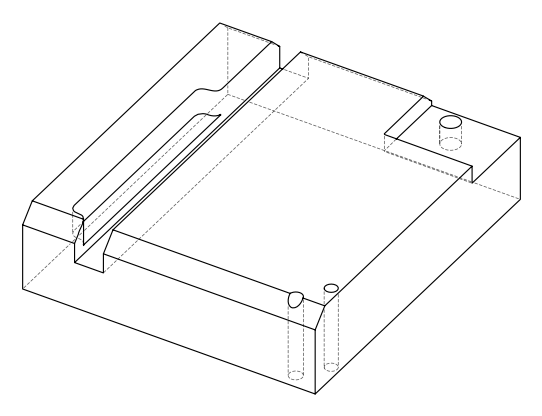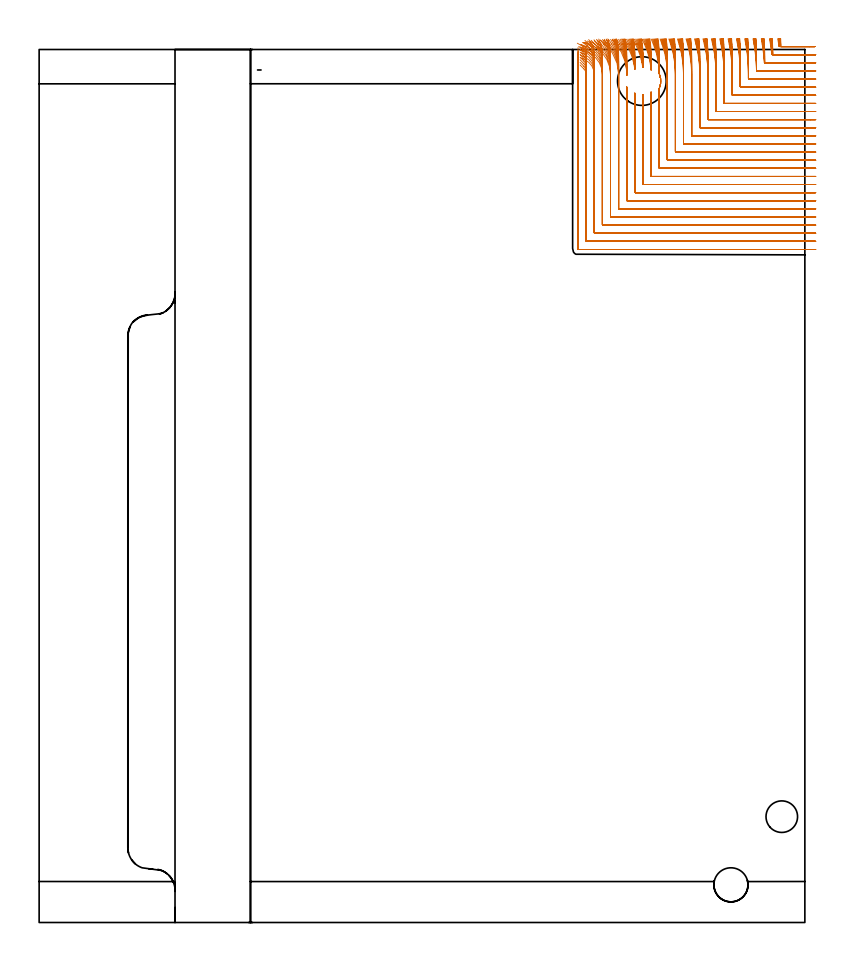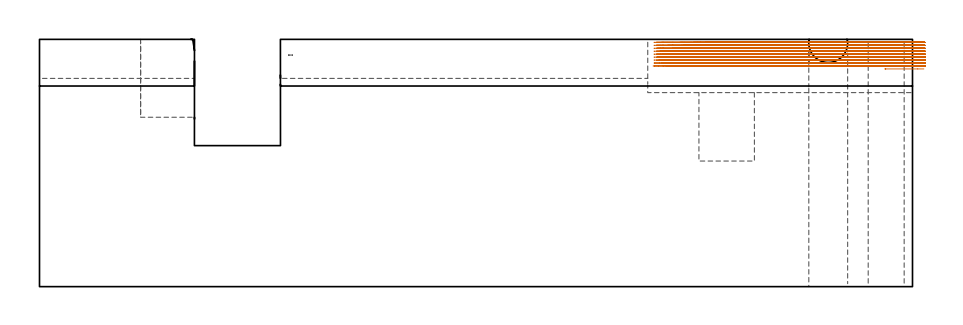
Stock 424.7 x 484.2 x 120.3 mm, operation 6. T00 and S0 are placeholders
(PLAN: 16 operations, 11 tool changes, 223.6 min)
(1 INDEXABLE_INSERT_DRILL_BLIND_HOLE_FROM_SOLID | STEP1POCKET | UGT0302_006 | 0.15 min | 33855 mm3)
(2 AREA_MILL | FG_CHAMFER_SURFACE | UGT0205_001 | 4.56 min | 15010 mm3)
(3 AREA_MILL_1 | FG_CHAMFER_SURFACE_1 | UGT0205_001 | 5.62 min | 21520 mm3)
(4 AREA_MILL_2 | FG_CHAMFER_SURFACE_2 | UGT0205_001 | 10.34 min | 35064 mm3)
(5 AREA_MILL_3 | FG_CHAMFER_SURFACE_3 | UGT0205_001 | 21.93 min | 81311 mm3)
(6 MILL_CORNER_NOTCH_RECTANGULAR | CORNER_NOTCH_RECTANGULAR | NXT0201_008 | Follow Part, ap 1.5, ae 75% | 139.09 min | 363666 mm3)
(7 MILL_OPEN_POCKET | POCKET_OPEN | UGT0201_094 | Follow Part, ap 5, ae 75% | 34.91 min | 1065367 mm3)
(8 MILL_RECTANGULAR_SLOT | SLOT_RECTANGULAR | UGT0201_019 | Follow Part, ap 10, ae 75% | 4.59 min | 279343 mm3)
(9 SPOT_DRILL | STEP1HOLE | NXT0321_9005460120000 | 0.05 min | 88 mm3)
(10 SPOT_DRILL_1 | STEP1HOLE_1 | NXT0321_9005460120000 | 0.05 min | 185 mm3)
(11 DRILL_BLIND_HOLE_INTO_CENTER | STEP1HOLE | NXT0301_092 | 0.08 min | 1567 mm3)
(12 GUN_DRILL_THROUGH_HOLE | STEP1HOLE | UGT0307_009 | 0.61 min | 11675 mm3)
(13 DRILL_TO_ENLARGE_THROUGH_HOLE | STEP1HOLE | UGT0301_257 | 0.52 min | 19521 mm3)
(14 DRILL_BLIND_HOLE_INTO_CENTER_1 | STEP1HOLE_1 | UGT0301_191 | 0.05 min | 301 mm3)
(15 GUN_DRILL_THROUGH_HOLE_1 | STEP1HOLE_1 | UGT0307_003 | 0.58 min | 4196 mm3)
(16 SPADE_DRILL_TO_ENLARGE_THROUGH_HOLE | STEP1HOLE_1 | UGT0306_008 | 0.51 min | 24192 mm3)
(TOOL UGT0302_006 | Indexable Insert Drill 27mm | D27 PA180 FL50 Z2)
(TOOL UGT0205_001 | Chamfer Mill 20 x 3 x 45 deg. | D20 FL50 Z2)
(TOOL NXT0201_008 | ENDMILL 6mm [2P460-0600-NA 1630] | D6 FL26 Z6)
(TOOL UGT0201_094 | End mill 20 mm | D20 FL38 Z4)
(TOOL UGT0201_019 | End mill 40 mm | D40 FL63 Z6)
(TOOL NXT0321_9005460120000 | NC Spot Drill, 142deg, 12mm, Carbide, Uncoated | D12 PA142 FL30 Z2)
(TOOL NXT0301_092 | Carbide Drill 12.1mm [860.1-1210-061A1-MM 2214] | D12.1 PA140 FL77 Z2)
(TOOL UGT0307_009 | Gun Drill 12 mm | D12 PA130 FL24 Z1)
(TOOL UGT0301_257 | Twist Drill 18.9 mm | D18.9 PA118 FL135 Z2)
(TOOL UGT0301_191 | Twist Drill 7.1 mm | D7.1 PA118 FL66 Z2)
(TOOL UGT0307_003 | Gun Drill 7 mm | D7 PA130 FL24 Z1)
(TOOL UGT0306_008 | Spade Drill 17.5mm | D17.5 PA132 FL10 Z2)
(OP 6 MILL_CORNER_NOTCH_RECTANGULAR, part 1 of 2)
G17 G21 G94 G90
T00 M6
G54
G17 G0 G90 X409.676 Y490.166 S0 M3
G43 Z130.3 H1
Z118.861
G94 G1 X410.126 Y487.2 F250.
G2 X410.294 Y486.051 R112.5 F500.
G3 X410.583 Y485.8 R0.3
G1 X427.238
X430.238 F250.
G0 Z130.3
X405.103 Y490.163
Z118.861
G1 X405.572 Y487.2
G2 X406.313 Y481.562 R108. F500.
G3 X406.604 Y481.3 R0.3
G1 X427.7
X430.7 F250.
G0 Z130.3
X400.524 Y490.16
Z118.861
G1 X401.014 Y487.2
G2 X402.179 Y477.074 R103.5 F500.
G3 X402.472 Y476.8 R0.3
G1 X427.7
X430.7 F250.
G0 Z130.3
X395.938 Y490.156
Z118.861
G1 X396.45 Y487.2
G2 X397.874 Y472.587 R99. F500.
G3 X398.167 Y472.3 R0.3
G1 X427.7
X430.7 F250.
G0 Z130.3
X391.344 Y490.152
Z118.861
G1 X391.88 Y487.2
G2 X393.4 Y470.317 R94.5 F500.
G1 Y468.094
G3 X393.694 Y467.8 R0.3
G1 X427.7
X430.7 F250.
G0 Z130.3
X386.74 Y490.147
Z118.861
G1 X387.302 Y487.2
G2 X388.9 Y470.317 R90. F500.
G1 Y463.594
G3 X389.194 Y463.3 R0.3
G1 X427.7
X430.7 F250.
G0 Z130.3
X382.124 Y490.141
Z118.861
G1 X382.717 Y487.2
G2 X384.4 Y470.317 R85.5 F500.
G1 Y459.094
G3 X384.694 Y458.8 R0.3
G1 X427.7
X430.7 F250.
G0 Z130.3
X377.496 Y490.134
Z118.861
G1 X378.121 Y487.2
G2 X379.9 Y470.317 R81. F500.
G1 Y454.594
G3 X380.194 Y454.3 R0.3
G1 X427.7
X430.7 F250.
G0 Z130.3
X372.852 Y490.126
Z118.861
G1 X373.514 Y487.2
G2 X375.4 Y470.317 R76.5 F500.
G1 Y450.094
G3 X375.694 Y449.8 R0.3
G1 X427.7
X430.7 F250.
G0 Z130.3
X368.189 Y490.116
Z118.861
G1 X368.893 Y487.2
G2 X370.9 Y470.317 R72. F500.
G1 Y445.595
G3 X371.195 Y445.3 R0.3
G1 X427.7
X430.7 F250.
G0 Z130.3
X363.504 Y490.105
Z118.861
G1 X364.255 Y487.2
G2 X366.4 Y470.317 R67.5 F500.
G1 Y441.095
G3 X366.695 Y440.8 R0.3
G1 X427.7
X430.7 F250.
G0 Z130.3
X358.792 Y490.09
Z118.861
G1 X359.596 Y487.2
G2 X361.9 Y470.317 R63. F500.
G1 Y436.595
G3 X362.195 Y436.3 R0.3
G1 X427.7
X430.7 F250.
G0 Z130.3
X354.045 Y490.072
Z118.861
G1 X354.911 Y487.2
G2 X357.4 Y470.317 R58.5 F500.
G1 Y432.095
G3 X357.695 Y431.8 R0.3
G1 X427.7
X430.7 F250.
G0 Z130.3
X349.255 Y490.05
Z118.861
G1 X350.193 Y487.2
G2 X352.9 Y470.317 R54. F500.
G1 Y427.595
G3 X353.195 Y427.3 R0.3
G1 X427.7
X430.7 F250.
G0 Z130.3
X344.409 Y490.02
Z118.861
G1 X345.432 Y487.2
G2 X348.4 Y470.317 R49.5 F500.
G1 Y423.096
G3 X348.696 Y422.8 R0.3
G1 X427.7
X430.7 F250.
G0 Z130.3
X339.488 Y489.981
Z118.861
G1 X340.613 Y487.2
G2 X343.895 Y470.956 R45. F500.
X343.9 Y462.451 R10.519
G1 Y423.096
Y418.596
G3 X344.196 Y418.3 R0.3
G1 X427.7
X430.7 F250.
G0 Z130.3
X334.463 Y489.927
Z118.861
G1 X335.713 Y487.2
G2 X338.986 Y476.094 R40.5 F500.
G1 X339.414 Y473.125 F250.
G0 Z130.3
X329.289 Y489.85
Z118.861
G1 X330.696 Y487.2
G2 X334.236 Y477.198 R36. F500.
G1 X334.81 Y474.253 F250.
G0 Z130.3
X323.886 Y489.733
Z118.861
G1 X325.494 Y487.2
G2 X329.845 Y476.205 R31.5 F500.
G1 X330.406 Y473.258 F250.
G0 Z130.3
X318.095 Y489.541
Z118.861
G1 X319.971 Y487.2
G2 X325.783 Y472.826 R27. F500.
G1 X326.062 Y469.839 F250.
G0 Z130.3
X339.4 Y460.528
Z118.861
G1 Y457.528
Y414.096 F500.
G3 X339.696 Y413.8 R0.3
G1 X427.7
X430.7 F250.
G0 Z130.3
X334.9 Y459.224
Z118.861
G1 Y456.224
Y409.596 F500.
G3 X335.196 Y409.3 R0.3
G1 X427.7
X430.7 F250.
G0 Z130.3
X330.4 Y459.955
Z118.861
G1 Y456.955
Y405.096 F500.
G3 X330.696 Y404.8 R0.3
G1 X427.7
X430.7 F250.
G0 Z130.3
X325.9 Y463.422
Z118.861
G1 Y460.422
Y400.596 F500.
G3 X326.196 Y400.3 R0.3
G1 X427.7
X430.7 F250.
G0 Z130.3
X311.523 Y489.183
Z118.861
G1 X313.774 Y487.2
G2 X321.4 Y470.317 R22.5 F500.
G1 Y396.097
G3 X321.697 Y395.8 R0.3
G1 X427.7
X430.7 F250.
G0 Z130.3
X302.499 Y488.207
Z118.861
G1 X305.303 Y487.14
G2 X316.9 Y470.317 R18. F500.
G1 Y391.597
G3 X317.197 Y391.3 R0.3
G1 X427.7
X430.7 F250.
G0 Z130.3
X300.035 Y484.1
Z118.861
G1 X302.9 Y483.211
G2 X312.4 Y470.317 R13.5 F500.
G1 Y387.097
G3 X312.697 Y386.8 R0.3
G1 X427.7
X430.7 F250.
G0 Z130.3
X300.213 Y479.713
Z118.861
G1 X302.9 Y478.38
G2 X307.9 Y470.317 R9. F500.
G1 Y382.597
G3 X308.197 Y382.3 R0.3
G1 X427.7
X430.7 F250.
G0 Z130.3
X300.035 Y475.605
Z118.861
G1 X302.126 Y473.455
G2 X303.4 Y470.317 R4.5 F500.
G1 Y378.097
G3 X303.697 Y377.8 R0.3
G1 X427.7
X430.7 F250.
G0 Z130.3
X298.9 Y473.317
Z118.861
G1 Y470.317
Y373.597 F500.
G3 X299.197 Y373.3 R0.3
G1 X427.7
X430.7 F250.
G0 Z130.3
X409.923 Y490.172
Z117.422
G1 X410.335 Y487.2
G2 X410.488 Y486.055 R112.5 F500.
G3 X410.777 Y485.8 R0.3
G1 X427.238
X430.238 F250.
G0 Z130.3
X405.361 Y490.169
Z117.422
G1 X405.79 Y487.2
G2 X406.454 Y481.566 R108. F500.
G3 X406.745 Y481.3 R0.3
G1 X427.7
X430.7 F250.
G0 Z130.3
X400.794 Y490.166
Z117.422
G1 X401.241 Y487.2
G2 X402.263 Y477.078 R103.5 F500.
G3 X402.556 Y476.8 R0.3
G1 X427.7
X430.7 F250.
G0 Z130.3
X396.22 Y490.163
Z117.422
G1 X396.688 Y487.2
G2 X397.896 Y472.591 R99. F500.
G3 X398.19 Y472.3 R0.3
G1 X427.7
X430.7 F250.
G0 Z130.3
X391.639 Y490.16
Z117.422
G1 X392.13 Y487.2
G2 X393.4 Y471.757 R94.5 F500.
G1 Y468.094
G3 X393.694 Y467.8 R0.3
G1 X427.7
X430.7 F250.
G0 Z130.3
X387.05 Y490.156
Z117.422
G1 X387.565 Y487.2
G2 X388.9 Y471.757 R90. F500.
G1 Y463.594
G3 X389.194 Y463.3 R0.3
G1 X427.7
X430.7 F250.
G0 Z130.3
X382.452 Y490.151
Z117.422
G1 X382.994 Y487.2
G2 X384.4 Y471.757 R85.5 F500.
G1 Y459.094
G3 X384.694 Y458.8 R0.3
G1 X427.7
X430.7 F250.
G0 Z130.3
X377.842 Y490.145
Z117.422
G1 X378.414 Y487.2
G2 X379.9 Y471.757 R81. F500.
G1 Y454.594
G3 X380.194 Y454.3 R0.3
G1 X427.7
X430.7 F250.
G0 Z130.3
X373.219 Y490.138
Z117.422
G1 X373.825 Y487.2
G2 X375.4 Y471.757 R76.5 F500.
G1 Y450.094
G3 X375.694 Y449.8 R0.3
G1 X427.7
X430.7 F250.
G0 Z130.3
X368.581 Y490.13
Z117.422
G1 X369.224 Y487.2
G2 X370.9 Y471.757 R72. F500.
G1 Y445.595
G3 X371.195 Y445.3 R0.3
G1 X427.7
X430.7 F250.
G0 Z130.3
X363.923 Y490.12
Z117.422
G1 X364.61 Y487.2
G2 X366.4 Y471.757 R67.5 F500.
G1 Y441.095
G3 X366.695 Y440.8 R0.3
G1 X427.7
X430.7 F250.
G0 Z130.3
X359.242 Y490.108
Z117.422
G1 X359.978 Y487.2
G2 X361.9 Y471.757 R63. F500.
G1 Y436.595
G3 X362.195 Y436.3 R0.3
G1 X427.7
X430.7 F250.
G0 Z130.3
X354.533 Y490.094
Z117.422
G1 X355.325 Y487.2
G2 X357.4 Y471.757 R58.5 F500.
G1 Y432.095
G3 X357.695 Y431.8 R0.3
G1 X427.7
X430.7 F250.
G0 Z130.3
X349.787 Y490.075
Z117.422
G1 X350.645 Y487.2
G2 X352.9 Y471.757 R54. F500.
G1 Y427.595
G3 X353.195 Y427.3 R0.3
G1 X427.7
X430.7 F250.
G0 Z130.3
X344.993 Y490.05
Z117.422
G1 X345.929 Y487.2
G2 X348.4 Y471.757 R49.5 F500.
G1 Y423.096
G3 X348.696 Y422.8 R0.3
G1 X427.7
X430.7 F250.
G0 Z130.3
X340.138 Y490.018
Z117.422
G1 X341.167 Y487.2
G2 X343.9 Y471.757 R45. F500.
G1 Y470.946
G2 X343.9 Y462.451 R10.519
G1 Y418.596
G3 X344.196 Y418.3 R0.3
G1 X427.7
X430.7 F250.
G0 Z130.3
X335.196 Y489.973
Z117.422
G1 X336.34 Y487.2
G2 X339.178 Y475.996 R40.5 F500.
G1 X339.492 Y473.013 F250.
G0 Z130.3
X330.132 Y489.91
Z117.422
G1 X331.419 Y487.2
G2 X334.487 Y477.196 R36. F500.
G1 X334.94 Y474.231 F250.
G0 Z130.3
X324.884 Y489.815
Z117.422
G1 X326.355 Y487.2
G2 X330.07 Y476.308 R31.5 F500.
G1 X330.503 Y473.339 F250.
G0 Z130.3
X319.331 Y489.661
Z117.422
G1 X321.047 Y487.2
G2 X325.874 Y472.95 R27. F500.
G1 X326.006 Y469.953 F250.
G0 Z130.3
X339.4 Y460.528
Z117.422
G1 Y457.528
Y414.096 F500.
G3 X339.696 Y413.8 R0.3
G1 X427.7
X430.7 F250.
G0 Z130.3
X334.9 Y459.224
Z117.422
G1 Y456.224
Y409.596 F500.
G3 X335.196 Y409.3 R0.3
G1 X427.7
X430.7 F250.
G0 Z130.3
X330.4 Y459.955
Z117.422
G1 Y456.955
Y405.096 F500.
G3 X330.696 Y404.8 R0.3
G1 X427.7
X430.7 F250.
G0 Z130.3
X325.9 Y463.422
Z117.422
G1 Y460.422
Y400.596 F500.
G3 X326.196 Y400.3 R0.3
G1 X427.7
X430.7 F250.
G0 Z130.3
X313.204 Y489.382
Z117.422
G1 X315.263 Y487.2
G2 X321.4 Y471.757 R22.5 F500.
G1 Y396.097
G3 X321.697 Y395.8 R0.3
G1 X427.7
X430.7 F250.
G0 Z130.3
X305.573 Y488.741
Z117.422
G1 X308.147 Y487.2
G2 X316.9 Y471.757 R18. F500.
G1 Y391.597
G3 X317.197 Y391.3 R0.3
G1 X427.7
X430.7 F250.
G0 Z130.3
X300.069 Y485.537
Z117.422
G1 X302.932 Y484.64
G2 X312.4 Y471.757 R13.5 F500.
G1 Y387.097
G3 X312.697 Y386.8 R0.3
G1 X427.7
X430.7 F250.
G0 Z130.3
X300.212 Y481.152
Z117.422
G1 X302.899 Y479.819
G2 X307.9 Y471.757 R9. F500.
G1 Y382.597
G3 X308.197 Y382.3 R0.3
G1 X427.7
X430.7 F250.
G0 Z130.3
X300.035 Y477.045
Z117.422
G1 X302.126 Y474.894
G2 X303.4 Y471.757 R4.5 F500.
G1 Y378.097
G3 X303.697 Y377.8 R0.3
G1 X427.7
X430.7 F250.
G0 Z130.3
X298.9 Y474.757
Z117.422
G1 Y471.757
Y373.597 F500.
G3 X299.197 Y373.3 R0.3
G1 X427.7
X430.7 F250.
G0 Z130.3
X410.152 Y490.177
Z115.983
G1 X410.525 Y487.2
G2 X410.662 Y486.059 R112.5 F500.
G3 X410.952 Y485.8 R0.3
G1 X427.238
X430.238 F250.
G0 Z130.3
X405.599 Y490.175
Z115.983
G1 X405.988 Y487.2
G2 X406.575 Y481.57 R108. F500.
G3 X406.867 Y481.3 R0.3
G1 X427.7
X430.7 F250.
G0 Z130.3
X401.042 Y490.172
Z115.983
G1 X401.448 Y487.2
G2 X402.327 Y477.082 R103.5 F500.
G3 X402.62 Y476.8 R0.3
G1 X427.7
X430.7 F250.
G0 Z130.3
X396.48 Y490.17
Z115.983
G1 X396.905 Y487.2
G2 X397.9 Y473.196 R99. F500.
G1 Y472.594
G3 X398.194 Y472.3 R0.3
G1 X427.7
X430.7 F250.
G0 Z130.3
X391.912 Y490.167
Z115.983
G1 X392.357 Y487.2
G2 X393.4 Y473.196 R94.5 F500.
G1 Y468.094
G3 X393.694 Y467.8 R0.3
G1 X427.7
X430.7 F250.
G0 Z130.3
X387.337 Y490.163
Z115.983
G1 X387.804 Y487.2
G2 X388.9 Y473.196 R90. F500.
G1 Y463.594
G3 X389.194 Y463.3 R0.3
G1 X427.7
X430.7 F250.
G0 Z130.3
X382.754 Y490.159
Z115.983
G1 X383.245 Y487.2
G2 X384.4 Y473.196 R85.5 F500.
G1 Y459.094
G3 X384.694 Y458.8 R0.3
G1 X427.7
X430.7 F250.
G0 Z130.3
X378.162 Y490.155
Z115.983
G1 X378.68 Y487.2
G2 X379.9 Y473.196 R81. F500.
G1 Y454.594
G3 X380.194 Y454.3 R0.3
G1 X427.7
X430.7 F250.
G0 Z130.3
X373.558 Y490.149
Z115.983
G1 X374.107 Y487.2
G2 X375.4 Y473.196 R76.5 F500.
G1 Y450.094
G3 X375.694 Y449.8 R0.3
G1 X427.7
X430.7 F250.
G0 Z130.3
X368.942 Y490.143
Z115.983
G1 X369.525 Y487.2
G2 X370.9 Y473.196 R72. F500.
G1 Y445.595
G3 X371.195 Y445.3 R0.3
G1 X427.7
X430.7 F250.
G0 Z130.3
X364.309 Y490.135
Z115.983
G1 X364.931 Y487.2
G2 X366.4 Y473.196 R67.5 F500.
G1 Y441.095
G3 X366.695 Y440.8 R0.3
G1 X427.7
X430.7 F250.
G0 Z130.3
X359.657 Y490.125
Z115.983
G1 X360.324 Y487.2
G2 X361.9 Y473.196 R63. F500.
G1 Y436.595
G3 X362.195 Y436.3 R0.3
G1 X427.7
X430.7 F250.
G0 Z130.3
X354.981 Y490.113
Z115.983
G1 X355.699 Y487.2
G2 X357.4 Y473.196 R58.5 F500.
G1 Y432.095
G3 X357.695 Y431.8 R0.3
G1 X427.7
X430.7 F250.
G0 Z130.3
X350.275 Y490.097
Z115.983
G1 X351.053 Y487.2
G2 X352.9 Y473.196 R54. F500.
G1 Y427.595
G3 X353.195 Y427.3 R0.3
G1 X427.7
X430.7 F250.
G0 Z130.3
X345.529 Y490.077
Z115.983
G1 X346.378 Y487.2
G2 X348.4 Y473.196 R49.5 F500.
G1 Y423.096
G3 X348.696 Y422.8 R0.3
G1 X427.7
X430.7 F250.
G0 Z130.3
X340.732 Y490.051
Z115.983
G1 X341.666 Y487.2
G2 X343.9 Y473.196 R45. F500.
G1 Y470.946
G2 X343.9 Y462.451 R10.519
G1 Y418.596
G3 X344.196 Y418.3 R0.3
G1 X427.7
X430.7 F250.
G0 Z130.3
X335.865 Y490.015
Z115.983
G1 X336.902 Y487.2
G2 X339.308 Y475.927 R40.5 F500.
G1 X339.51 Y472.933 F250.
G0 Z130.3
X330.898 Y489.964
Z115.983
G1 X332.065 Y487.2
G2 X334.678 Y477.191 R36. F500.
G1 X335.011 Y474.21 F250.
G0 Z130.3
X325.782 Y489.887
Z115.983
G1 X327.116 Y487.2
G2 X330.239 Y476.38 R31.5 F500.
G1 X330.542 Y473.396 F250.
G0 Z130.3
X320.429 Y489.765
Z115.983
G1 X321.984 Y487.2
G2 X325.9 Y473.196 R27. F500.
G1 Y472.986
Y469.986 F250.
G0 Z130.3
X339.4 Y460.528
Z115.983
G1 Y457.528
Y414.096 F500.
G3 X339.696 Y413.8 R0.3
G1 X427.7
X430.7 F250.
G0 Z130.3
X334.9 Y459.224
Z115.983
G1 Y456.224
Y409.596 F500.
G3 X335.196 Y409.3 R0.3
G1 X427.7
X430.7 F250.
G0 Z130.3
X330.4 Y459.955
Z115.983
G1 Y456.955
Y405.096 F500.
G3 X330.696 Y404.8 R0.3
G1 X427.7
X430.7 F250.
G0 Z130.3
X325.9 Y463.422
Z115.983
G1 Y460.422
Y400.596 F500.
G3 X326.196 Y400.3 R0.3
G1 X427.7
X430.7 F250.
G0 Z130.3
X314.644 Y489.548
Z115.983
G1 X316.511 Y487.2
G2 X321.4 Y473.196 R22.5 F500.
G1 Y396.097
G3 X321.697 Y395.8 R0.3
G1 X427.7
X430.7 F250.
G0 Z130.3
X307.875 Y489.085
Z115.983
G1 X310.209 Y487.2
G2 X316.9 Y473.196 R18. F500.
G1 Y391.597
G3 X317.197 Y391.3 R0.3
G1 X427.7
X430.7 F250.
G0 Z130.3
X300.61 Y486.919
Z115.983
G1 X303.436 Y485.911
G2 X312.4 Y473.196 R13.5 F500.
G1 Y387.097
G3 X312.697 Y386.8 R0.3
G1 X427.7
X430.7 F250.
G0 Z130.3
X300.212 Y482.592
Z115.983
G1 X302.899 Y481.259
G2 X307.9 Y473.196 R9. F500.
G1 Y382.597
G3 X308.197 Y382.3 R0.3
G1 X427.7
X430.7 F250.
G0 Z130.3
X300.042 Y478.483
Z115.983
G1 X302.131 Y476.329
G2 X303.4 Y473.196 R4.5 F500.
G1 Y378.097
G3 X303.697 Y377.8 R0.3
G1 X427.7
X430.7 F250.
G0 Z130.3
X298.9 Y476.196
Z115.983
G1 Y473.196
Y373.597 F500.
G3 X299.197 Y373.3 R0.3
G1 X427.7
X430.7 F250.
G0 Z130.3
X410.361 Y490.181
Z114.544
G1 X410.696 Y487.2
G2 X410.818 Y486.063 R112.5 F500.
G3 X411.109 Y485.8 R0.3
G1 X427.238
X430.238 F250.
G0 Z130.3
X405.818 Y490.18
Z114.544
G1 X406.167 Y487.2
G2 X406.677 Y481.574 R108. F500.
G3 X406.969 Y481.3 R0.3
G1 X427.7
X430.7 F250.
G0 Z130.3
X401.27 Y490.178
Z114.544
G1 X401.635 Y487.2
G2 X402.371 Y477.086 R103.5 F500.
G3 X402.664 Y476.8 R0.3
G1 X427.7
X430.7 F250.
G0 Z130.3
X396.719 Y490.176
Z114.544
G1 X397.099 Y487.2
G2 X397.9 Y474.636 R99. F500.
G1 Y472.594
G3 X398.194 Y472.3 R0.3
G1 X427.7
X430.7 F250.
G0 Z130.3
X392.162 Y490.173
Z114.544
G1 X392.561 Y487.2
G2 X393.4 Y474.636 R94.5 F500.
G1 Y468.094
G3 X393.694 Y467.8 R0.3
G1 X427.7
X430.7 F250.
G0 Z130.3
X387.6 Y490.171
Z114.544
G1 X388.019 Y487.2
G2 X388.9 Y474.636 R90. F500.
G1 Y463.594
G3 X389.194 Y463.3 R0.3
G1 X427.7
X430.7 F250.
G0 Z130.3
X383.031 Y490.167
Z114.544
G1 X383.472 Y487.2
G2 X384.4 Y474.636 R85.5 F500.
G1 Y459.094
G3 X384.694 Y458.8 R0.3
G1 X427.7
X430.7 F250.
G0 Z130.3
X378.454 Y490.164
Z114.544
G1 X378.92 Y487.2
G2 X379.9 Y474.636 R81. F500.
G1 Y454.594
G3 X380.194 Y454.3 R0.3
G1 X427.7
X430.7 F250.
G0 Z130.3
X373.868 Y490.159
Z114.544
G1 X374.361 Y487.2
G2 X375.4 Y474.636 R76.5 F500.
G1 Y450.094
G3 X375.694 Y449.8 R0.3
G1 X427.7
X430.7 F250.
G0 Z130.3
X369.272 Y490.154
Z114.544
G1 X369.795 Y487.2
G2 X370.9 Y474.636 R72. F500.
G1 Y445.595
G3 X371.195 Y445.3 R0.3
G1 X427.7
X430.7 F250.
G0 Z130.3
X364.662 Y490.148
Z114.544
G1 X365.22 Y487.2
G2 X366.4 Y474.636 R67.5 F500.
G1 Y441.095
G3 X366.695 Y440.8 R0.3
G1 X427.7
X430.7 F250.
G0 Z130.3
X360.036 Y490.14
Z114.544
G1 X360.634 Y487.2
G2 X361.9 Y474.636 R63. F500.
G1 Y436.595
G3 X362.195 Y436.3 R0.3
G1 X427.7
X430.7 F250.
G0 Z130.3
X355.39 Y490.13
Z114.544
G1 X356.035 Y487.2
G2 X357.4 Y474.636 R58.5 F500.
G1 Y432.095
G3 X357.695 Y431.8 R0.3
G1 X427.7
X430.7 F250.
G0 Z130.3
X350.72 Y490.118
Z114.544
G1 X351.418 Y487.2
G2 X352.9 Y474.636 R54. F500.
G1 Y427.595
G3 X353.195 Y427.3 R0.3
G1 X427.7
X430.7 F250.
G0 Z130.3
X346.017 Y490.102
Z114.544
G1 X346.779 Y487.2
G2 X348.4 Y474.636 R49.5 F500.
G1 Y423.096
G3 X348.696 Y422.8 R0.3
G1 X427.7
X430.7 F250.
G0 Z130.3
X341.273 Y490.081
Z114.544
G1 X342.11 Y487.2
G2 X343.9 Y474.636 R45. F500.
G1 Y470.946
G2 X343.9 Y462.451 R10.519
G1 Y418.596
G3 X344.196 Y418.3 R0.3
G1 X427.7
X430.7 F250.
G0 Z130.3
X336.471 Y490.052
Z114.544
G1 X337.402 Y487.2
G2 X339.381 Y475.887 R40.5 F500.
G1 X339.473 Y472.888 F250.
G0 Z130.3
X331.589 Y490.011
Z114.544
G1 X332.636 Y487.2
G2 X334.81 Y477.186 R36. F500.
G1 X335.022 Y474.193 F250.
G0 Z130.3
X326.589 Y489.951
Z114.544
G1 X327.786 Y487.2
G2 X330.349 Y476.426 R31.5 F500.
G1 X330.52 Y473.431 F250.
G0 Z130.3
X321.402 Y489.855
Z114.544
G1 X322.798 Y487.2
G2 X325.9 Y474.636 R27. F500.
G1 Y472.986
Y469.986 F250.
G0 Z130.3
X339.4 Y460.528
Z114.544
G1 Y457.528
Y414.096 F500.
G3 X339.696 Y413.8 R0.3
G1 X427.7
X430.7 F250.
G0 Z130.3
X334.9 Y459.224
Z114.544
G1 Y456.224
Y409.596 F500.
G3 X335.196 Y409.3 R0.3
G1 X427.7
X430.7 F250.
G0 Z130.3
X330.4 Y459.955
Z114.544
G1 Y456.955
Y405.096 F500.
G3 X330.696 Y404.8 R0.3
G1 X427.7
X430.7 F250.
G0 Z130.3
X325.9 Y463.422
Z114.544
G1 Y460.422
Y400.596 F500.
G3 X326.196 Y400.3 R0.3
G1 X427.7
X430.7 F250.
G0 Z130.3
X315.89 Y489.689
Z114.544
G1 X317.565 Y487.2
G2 X321.4 Y474.636 R22.5 F500.
G1 Y396.097
G3 X321.697 Y395.8 R0.3
G1 X427.7
X430.7 F250.
G0 Z130.3
X309.695 Y489.348
Z114.544
G1 X311.789 Y487.2
G2 X316.9 Y474.636 R18. F500.
G1 Y391.597
G3 X317.197 Y391.3 R0.3
G1 X427.7
X430.7 F250.
G0 Z130.3
X301.845 Y488.148
Z114.544
G1 X304.568 Y486.888
G2 X312.4 Y474.636 R13.5 F500.
G1 Y387.097
G3 X312.697 Y386.8 R0.3
G1 X427.7
X430.7 F250.
G0 Z130.3
X300.212 Y484.031
Z114.544
G1 X302.9 Y482.698
G2 X307.9 Y474.636 R9. F500.
G1 Y382.597
G3 X308.197 Y382.3 R0.3
G1 X427.7
X430.7 F250.
G0 Z130.3
X300.042 Y479.922
Z114.544
G1 X302.131 Y477.768
G2 X303.4 Y474.636 R4.5 F500.
G1 Y378.097
G3 X303.697 Y377.8 R0.3
G1 X427.7
X430.7 F250.
G0 Z130.3
X298.9 Y477.636
Z114.544
G1 Y474.636
Y373.597 F500.
G3 X299.197 Y373.3 R0.3
G1 X427.7
X430.7 F250.
G0 Z130.3
X410.552 Y490.185
Z113.105
G1 X410.849 Y487.2
G2 X410.955 Y486.066 R112.5 F500.
G3 X411.247 Y485.8 R0.3
G1 X427.238
X430.238 F250.
G0 Z130.3
X406.016 Y490.184
Z113.105
G1 X406.325 Y487.2
G2 X406.76 Y481.578 R108. F500.
G3 X407.052 Y481.3 R0.3
G1 X427.7
X430.7 F250.
G0 Z130.3
X401.478 Y490.183
Z113.105
G1 X401.8 Y487.2
G2 X402.395 Y477.09 R103.5 F500.
G3 X402.688 Y476.8 R0.3
G1 X427.7
X430.7 F250.
G0 Z130.3
X396.936 Y490.181
Z113.105
G1 X397.273 Y487.2
G2 X397.9 Y476.075 R99. F500.
G1 Y472.594
G3 X398.194 Y472.3 R0.3
G1 X427.7
X430.7 F250.
G0 Z130.3
X392.39 Y490.179
Z113.105
G1 X392.743 Y487.2
G2 X393.4 Y476.075 R94.5 F500.
G1 Y468.094
G3 X393.694 Y467.8 R0.3
G1 X427.7
X430.7 F250.
G0 Z130.3
X387.839 Y490.177
Z113.105
G1 X388.21 Y487.2
G2 X388.9 Y476.075 R90. F500.
G1 Y463.594
G3 X389.194 Y463.3 R0.3
G1 X427.7
X430.7 F250.
G0 Z130.3
X383.283 Y490.174
Z113.105
G1 X383.673 Y487.2
G2 X384.4 Y476.075 R85.5 F500.
G1 Y459.094
G3 X384.694 Y458.8 R0.3
G1 X427.7
X430.7 F250.
G0 Z130.3
X378.72 Y490.172
Z113.105
G1 X379.132 Y487.2
G2 X379.9 Y476.075 R81. F500.
G1 Y454.594
G3 X380.194 Y454.3 R0.3
G1 X427.7
X430.7 F250.
G0 Z130.3
X374.15 Y490.168
Z113.105
G1 X374.587 Y487.2
G2 X375.4 Y476.075 R76.5 F500.
G1 Y450.094
G3 X375.694 Y449.8 R0.3
G1 X427.7
X430.7 F250.
G0 Z130.3
X369.572 Y490.164
Z113.105
G1 X370.035 Y487.2
G2 X370.9 Y476.075 R72. F500.
G1 Y445.595
G3 X371.195 Y445.3 R0.3
G1 X427.7
X430.7 F250.
G0 Z130.3
X364.982 Y490.159
Z113.105
G1 X365.477 Y487.2
G2 X366.4 Y476.075 R67.5 F500.
G1 Y441.095
G3 X366.695 Y440.8 R0.3
G1 X427.7
X430.7 F250.
G0 Z130.3
X360.38 Y490.153
Z113.105
G1 X360.91 Y487.2
G2 X361.9 Y476.075 R63. F500.
G1 Y436.595
G3 X362.195 Y436.3 R0.3
G1 X427.7
X430.7 F250.
G0 Z130.3
X355.762 Y490.145
Z113.105
G1 X356.332 Y487.2
G2 X357.4 Y476.075 R58.5 F500.
G1 Y432.095
G3 X357.695 Y431.8 R0.3
G1 X427.7
X430.7 F250.
G0 Z130.3
X351.124 Y490.136
Z113.105
G1 X351.742 Y487.2
G2 X352.9 Y476.075 R54. F500.
G1 Y427.595
G3 X353.195 Y427.3 R0.3
G1 X427.7
X430.7 F250.
G0 Z130.3
X346.459 Y490.123
Z113.105
G1 X347.134 Y487.2
G2 X348.4 Y476.075 R49.5 F500.
G1 Y423.096
G3 X348.696 Y422.8 R0.3
G1 X427.7
X430.7 F250.
G0 Z130.3
X341.762 Y490.107
Z113.105
G1 X342.503 Y487.2
G2 X343.9 Y476.075 R45. F500.
G1 Y470.946
G2 X343.9 Y462.451 R10.519
G1 Y423.096
Y418.596
G3 X344.196 Y418.3 R0.3
G1 X427.7
X430.7 F250.
G0 Z130.3
X337.018 Y490.085
Z113.105
G1 X337.842 Y487.2
G2 X339.4 Y476.075 R40.5 F500.
G1 Y475.876
Y472.876 F250.
G0 Z130.3
X332.211 Y490.053
Z113.105
G1 X333.138 Y487.2
G2 X334.883 Y477.182 R36. F500.
G1 X334.975 Y474.183 F250.
G0 Z130.3
X327.311 Y490.007
Z113.105
G1 X328.37 Y487.2
G2 X330.398 Y476.445 R31.5 F500.
G1 X330.433 Y473.446 F250.
G0 Z130.3
X322.265 Y489.934
Z113.105
G1 X323.502 Y487.2
G2 X325.9 Y476.075 R27. F500.
G1 Y472.986
Y469.986 F250.
G0 Z130.3
X339.4 Y460.528
Z113.105
G1 Y457.528
Y414.096 F500.
G3 X339.696 Y413.8 R0.3
G1 X427.7
X430.7 F250.
G0 Z130.3
X334.9 Y459.224
Z113.105
G1 Y456.224
Y409.596 F500.
G3 X335.196 Y409.3 R0.3
G1 X427.7
X430.7 F250.
G0 Z130.3
X330.4 Y459.955
Z113.105
G1 Y456.955
Y405.096 F500.
G3 X330.696 Y404.8 R0.3
G1 X427.7
X430.7 F250.
G0 Z130.3
X325.9 Y463.422
Z113.105
G1 Y460.422
Y400.596 F500.
G3 X326.196 Y400.3 R0.3
G1 X427.7
X430.7 F250.
G0 Z130.3
X316.974 Y489.808
Z113.105
G1 X318.457 Y487.2
G2 X321.4 Y476.075 R22.5 F500.
G1 Y396.097
G3 X321.697 Y395.8 R0.3
G1 X427.7
X430.7 F250.
G0 Z130.3
X311.196 Y489.558
Z113.105
G1 X313.051 Y487.2
G2 X316.9 Y476.075 R18. F500.
G1 Y391.597
G3 X317.197 Y391.3 R0.3
G1 X427.7
X430.7 F250.
G0 Z130.3
X304.075 Y488.899
Z113.105
G1 X306.548 Y487.2
G2 X312.4 Y476.075 R13.5 F500.
G1 Y387.097
G3 X312.697 Y386.8 R0.3
G1 X427.7
X430.7 F250.
G0 Z130.3
X300.212 Y485.471
Z113.105
G1 X302.9 Y484.137
G2 X307.9 Y476.075 R9. F500.
G1 Y382.597
G3 X308.197 Y382.3 R0.3
G1 X427.7
X430.7 F250.
G0 Z130.3
X300.043 Y481.361
Z113.105
G1 X302.131 Y479.207
G2 X303.4 Y476.075 R4.5 F500.
G1 Y378.097
G3 X303.697 Y377.8 R0.3
G1 X427.7
X430.7 F250.
G0 Z130.3
X298.9 Y479.075
Z113.105
G1 Y476.075
Y373.597 F500.
G3 X299.197 Y373.3 R0.3
G1 X427.7
X430.7 F250.
G0 Z130.3
X410.724 Y490.189
Z111.667
G1 X410.982 Y487.2
G2 X411.074 Y486.07 R112.5 F500.
G3 X411.366 Y485.8 R0.3
G1 X427.238
X430.238 F250.
G0 Z130.3
X406.196 Y490.188
Z111.667
G1 X406.465 Y487.2
G2 X406.823 Y481.582 R108. F500.
G3 X407.116 Y481.3 R0.3
G1 X427.7
X430.7 F250.
G0 Z130.3
X401.665 Y490.187
Z111.667
G1 X401.946 Y487.2
G2 X402.4 Y477.515 R103.5 F500.
G1 Y477.093
G3 X402.693 Y476.8 R0.3
G1 X427.7
X430.7 F250.
G0 Z130.3
X397.132 Y490.186
Z111.667
G1 X397.425 Y487.2
G2 X397.9 Y477.515 R99. F500.
G1 Y472.594
G3 X398.194 Y472.3 R0.3
G1 X427.7
X430.7 F250.
G0 Z130.3
X392.595 Y490.184
Z111.667
G1 X392.902 Y487.2
G2 X393.4 Y477.515 R94.5 F500.
G1 Y468.094
G3 X393.694 Y467.8 R0.3
G1 X427.7
X430.7 F250.
G0 Z130.3
X388.054 Y490.183
Z111.667
G1 X388.377 Y487.2
G2 X388.9 Y477.515 R90. F500.
G1 Y463.594
G3 X389.194 Y463.3 R0.3
G1 X427.7
X430.7 F250.
G0 Z130.3
X383.51 Y490.181
Z111.667
G1 X383.85 Y487.2
G2 X384.4 Y477.515 R85.5 F500.
G1 Y459.094
G3 X384.694 Y458.8 R0.3
G1 X427.7
X430.7 F250.
G0 Z130.3
X378.96 Y490.178
Z111.667
G1 X379.319 Y487.2
G2 X379.9 Y477.515 R81. F500.
G1 Y454.594
G3 X380.194 Y454.3 R0.3
G1 X427.7
X430.7 F250.
G0 Z130.3
X374.405 Y490.176
Z111.667
G1 X374.784 Y487.2
G2 X375.4 Y477.515 R76.5 F500.
G1 Y450.094
G3 X375.694 Y449.8 R0.3
G1 X427.7
X430.7 F250.
G0 Z130.3
X369.842 Y490.173
Z111.667
G1 X370.246 Y487.2
G2 X370.9 Y477.515 R72. F500.
G1 Y445.595
G3 X371.195 Y445.3 R0.3
G1 X427.7
X430.7 F250.
G0 Z130.3
X365.271 Y490.169
Z111.667
G1 X365.702 Y487.2
G2 X366.4 Y477.515 R67.5 F500.
G1 Y441.095
G3 X366.695 Y440.8 R0.3
G1 X427.7
X430.7 F250.
G0 Z130.3
X360.69 Y490.164
Z111.667
G1 X361.151 Y487.2
G2 X361.9 Y477.515 R63. F500.
G1 Y436.595
G3 X362.195 Y436.3 R0.3
G1 X427.7
X430.7 F250.
G0 Z130.3
X356.096 Y490.159
Z111.667
G1 X356.593 Y487.2
G2 X357.4 Y477.515 R58.5 F500.
G1 Y432.095
G3 X357.695 Y431.8 R0.3
G1 X427.7
X430.7 F250.
G0 Z130.3
X351.486 Y490.151
Z111.667
G1 X352.024 Y487.2
G2 X352.9 Y477.515 R54. F500.
G1 Y427.595
G3 X353.195 Y427.3 R0.3
G1 X427.7
X430.7 F250.
G0 Z130.3
X346.856 Y490.142
Z111.667
G1 X347.443 Y487.2
G2 X348.4 Y477.515 R49.5 F500.
G1 Y423.096
G3 X348.696 Y422.8 R0.3
G1 X427.7
X430.7 F250.
G0 Z130.3
X342.2 Y490.13
Z111.667
G1 X342.845 Y487.2
G2 X343.9 Y477.515 R45. F500.
G1 Y470.946
G2 X343.9 Y462.451 R10.519
G1 Y418.596
G3 X344.196 Y418.3 R0.3
G1 X427.7
X430.7 F250.
G0 Z130.3
X337.507 Y490.113
Z111.667
G1 X338.225 Y487.2
G2 X339.4 Y477.515 R40.5 F500.
G1 Y475.876
Y472.876 F250.
G0 Z130.3
X332.766 Y490.089
Z111.667
G1 X333.573 Y487.2
G2 X334.9 Y477.515 R36. F500.
G1 Y477.181
Y474.181 F250.
G0 Z130.3
X327.952 Y490.055
Z111.667
G1 X328.874 Y487.2
G2 X330.4 Y477.515 R31.5 F500.
G1 Y476.446
Y473.446 F250.
G0 Z130.3
X323.027 Y490.
Z111.667
G1 X324.103 Y487.2
G2 X325.9 Y477.515 R27. F500.
G1 Y472.986
Y469.986 F250.
G0 Z130.3
X339.4 Y460.528
Z111.667
G1 Y457.528
Y414.096 F500.
G3 X339.696 Y413.8 R0.3
G1 X427.7
X430.7 F250.
G0 Z130.3
X334.9 Y459.224
Z111.667
G1 Y456.224
Y409.596 F500.
G3 X335.196 Y409.3 R0.3
G1 X427.7
X430.7 F250.
G0 Z130.3
X330.4 Y459.955
Z111.667
G1 Y456.955
Y405.096 F500.
G3 X330.696 Y404.8 R0.3
G1 X427.7
X430.7 F250.
G0 Z130.3
X325.9 Y463.422
Z111.667
G1 Y460.422
Y400.596 F500.
G3 X326.196 Y400.3 R0.3
G1 X427.7
X430.7 F250.
G0 Z130.3
X317.917 Y489.908
Z111.667
G1 X319.209 Y487.2
G2 X321.4 Y477.515 R22.5 F500.
G1 Y396.097
G3 X321.697 Y395.8 R0.3
G1 X427.7
X430.7 F250.
G0 Z130.3
X312.458 Y489.729
Z111.667
G1 X314.072 Y487.2
G2 X316.9 Y477.515 R18. F500.
G1 Y391.597
G3 X317.197 Y391.3 R0.3
G1 X427.7
X430.7 F250.
G0 Z130.3
X306.152 Y489.29
Z111.667
G1 X308.304 Y487.2
G2 X312.4 Y477.515 R13.5 F500.
G1 Y387.097
G3 X312.697 Y386.8 R0.3
G1 X427.7
X430.7 F250.
G0 Z130.3
X300.526 Y486.861
Z111.667
G1 X303.168 Y485.438
G2 X307.9 Y477.515 R9. F500.
G1 Y382.597
G3 X308.197 Y382.3 R0.3
G1 X427.7
X430.7 F250.
G0 Z130.3
X300.036 Y482.802
Z111.667
G1 X302.127 Y480.651
G2 X303.4 Y477.515 R4.5 F500.
G1 Y378.097
G3 X303.697 Y377.8 R0.3
G1 X427.7
X430.7 F250.
G0 Z130.3
X298.9 Y480.515
Z111.667
G1 Y477.515
Y373.597 F500.
G3 X299.197 Y373.3 R0.3
G1 X427.7
X430.7 F250.
G0 Z130.3
X410.878 Y490.192
Z110.228
G1 X411.098 Y487.2
G2 X411.175 Y486.074 R112.5 F500.
G3 X411.467 Y485.8 R0.3
G1 X427.238
X430.238 F250.
G0 Z130.3
X406.356 Y490.191
Z110.228
G1 X406.585 Y487.2
G2 X406.868 Y481.586 R108. F500.
G3 X407.161 Y481.3 R0.3
G1 X427.7
X430.7 F250.
G0 Z130.3
X401.832 Y490.19
Z110.228
G1 X402.071 Y487.2
G2 X402.4 Y478.957 R103.5 F500.
G1 Y477.093
G3 X402.693 Y476.8 R0.3
G1 X427.7
X430.7 F250.
G0 Z130.3
X397.306 Y490.19
Z110.228
G1 X397.556 Y487.2
G2 X397.9 Y478.957 R99. F500.
G1 Y472.594
G3 X398.194 Y472.3 R0.3
G1 X427.7
X430.7 F250.
G0 Z130.3
X392.778 Y490.189
Z110.228
G1 X393.04 Y487.2
G2 X393.4 Y478.957 R94.5 F500.
G1 Y468.094
G3 X393.694 Y467.8 R0.3
G1 X427.7
X430.7 F250.
G0 Z130.3
X388.247 Y490.187
Z110.228
G1 X388.522 Y487.2
G2 X388.9 Y478.957 R90. F500.
G1 Y463.594
G3 X389.194 Y463.3 R0.3
G1 X427.7
X430.7 F250.
G0 Z130.3
X383.712 Y490.186
Z110.228
G1 X384.002 Y487.2
G2 X384.4 Y478.957 R85.5 F500.
G1 Y459.094
G3 X384.694 Y458.8 R0.3
G1 X427.7
X430.7 F250.
G0 Z130.3
X379.174 Y490.184
Z110.228
G1 X379.479 Y487.2
G2 X379.9 Y478.957 R81. F500.
G1 Y454.594
G3 X380.194 Y454.3 R0.3
G1 X427.7
X430.7 F250.
G0 Z130.3
X374.631 Y490.183
Z110.228
G1 X374.955 Y487.2
G2 X375.4 Y478.957 R76.5 F500.
G1 Y450.094
G3 X375.694 Y449.8 R0.3
G1 X427.7
X430.7 F250.
G0 Z130.3
X370.083 Y490.18
Z110.228
G1 X370.427 Y487.2
G2 X370.9 Y478.957 R72. F500.
G1 Y445.595
G3 X371.195 Y445.3 R0.3
G1 X427.7
X430.7 F250.
G0 Z130.3
X365.528 Y490.178
Z110.228
G1 X365.895 Y487.2
G2 X366.4 Y478.957 R67.5 F500.
G1 Y441.095
G3 X366.695 Y440.8 R0.3
G1 X427.7
X430.7 F250.
G0 Z130.3
X360.966 Y490.174
Z110.228
G1 X361.358 Y487.2
G2 X361.9 Y478.957 R63. F500.
G1 Y436.595
G3 X362.195 Y436.3 R0.3
G1 X427.7
X430.7 F250.
G0 Z130.3
X356.394 Y490.17
Z110.228
G1 X356.816 Y487.2
G2 X357.4 Y478.957 R58.5 F500.
G1 Y432.095
G3 X357.695 Y431.8 R0.3
G1 X427.7
X430.7 F250.
G0 Z130.3
X351.809 Y490.165
Z110.228
G1 X352.267 Y487.2
G2 X352.9 Y478.957 R54. F500.
G1 Y427.595
G3 X353.195 Y427.3 R0.3
G1 X427.7
X430.7 F250.
G0 Z130.3
X347.209 Y490.158
Z110.228
G1 X347.709 Y487.2
G2 X348.4 Y478.957 R49.5 F500.
G1 Y423.096
G3 X348.696 Y422.8 R0.3
G1 X427.7
X430.7 F250.
G0 Z130.3
X342.589 Y490.149
Z110.228
G1 X343.139 Y487.2
G2 X343.9 Y478.957 R45. F500.
G1 Y470.945
G2 X343.9 Y462.451 R10.519
G1 Y418.596
G3 X344.196 Y418.3 R0.3
G1 X427.7
X430.7 F250.
G0 Z130.3
X337.942 Y490.137
Z110.228
G1 X338.552 Y487.2
G2 X339.4 Y478.957 R40.5 F500.
G1 Y475.876
Y472.876 F250.
G0 Z130.3
X333.257 Y490.12
Z110.228
G1 X333.944 Y487.2
G2 X334.9 Y478.957 R36. F500.
G1 Y477.181
Y474.181 F250.
G0 Z130.3
X328.517 Y490.095
Z110.228
G1 X329.302 Y487.2
G2 X330.4 Y478.957 R31.5 F500.
G1 Y476.446
Y473.446 F250.
G0 Z130.3
X323.695 Y490.057
Z110.228
G1 X324.611 Y487.2
G2 X325.9 Y478.957 R27. F500.
G1 Y472.986
Y469.986 F250.
G0 Z130.3
X339.4 Y460.528
Z110.228
G1 Y457.528
Y414.096 F500.
G3 X339.696 Y413.8 R0.3
G1 X427.7
X430.7 F250.
G0 Z130.3
X334.9 Y459.224
Z110.228
G1 Y456.224
Y409.596 F500.
G3 X335.196 Y409.3 R0.3
G1 X427.7
X430.7 F250.
G0 Z130.3
X330.4 Y459.955
Z110.228
G1 Y456.955
Y405.096 F500.
G3 X330.696 Y404.8 R0.3
G1 X427.7
X430.7 F250.
G0 Z130.3
X325.9 Y463.422
Z110.228
G1 Y460.422
Y400.596 F500.
G3 X326.196 Y400.3 R0.3
G1 X427.7
X430.7 F250.
G0 Z130.3
X318.736 Y489.991
Z110.228
G1 X319.836 Y487.2
G2 X321.4 Y478.957 R22.5 F500.
G1 Y396.097
G3 X321.697 Y395.8 R0.3
G1 X427.7
X430.7 F250.
G0 Z130.3
X313.528 Y489.867
Z110.228
G1 X314.902 Y487.2
G2 X316.9 Y478.957 R18. F500.
G1 Y391.597
G3 X317.197 Y391.3 R0.3
G1 X427.7
X430.7 F250.
G0 Z130.3
X307.759 Y489.576
Z110.228
G1 X309.591 Y487.2
G2 X312.4 Y478.957 R13.5 F500.
G1 Y387.097
G3 X312.697 Y386.8 R0.3
G1 X427.7
X430.7 F250.
G0 Z130.3
X301.373 Y488.116
Z110.228
G1 X303.873 Y486.458
G2 X307.9 Y478.957 R9. F500.
G1 Y382.597
G3 X308.197 Y382.3 R0.3
G1 X427.7
X430.7 F250.
G0 Z130.3
X300.043 Y484.243
Z110.228
G1 X302.131 Y482.089
G2 X303.4 Y478.957 R4.5 F500.
G1 Y378.097
G3 X303.697 Y377.8 R0.3
G1 X427.7
X430.7 F250.
G0 Z130.3
X298.9 Y481.957
Z110.228
G1 Y478.957
Y373.597 F500.
G3 X299.197 Y373.3 R0.3
G1 X427.7
X430.7 F250.
G0 Z130.3
X411.025 Y490.195
Z108.789
G1 X411.202 Y487.2
G2 X411.263 Y486.078 R112.5 F500.
G3 X411.556 Y485.8 R0.3
G1 X427.238
X430.238 F250.
G0 Z130.3
X406.509 Y490.194
Z108.789
G1 X406.694 Y487.2
G2 X406.895 Y481.59 R108. F500.
G3 X407.188 Y481.3 R0.3
G1 X427.7
X430.7 F250.
G0 Z130.3
X401.992 Y490.194
Z108.789
G1 X402.185 Y487.2
G2 X402.4 Y480.537 R103.5 F500.
G1 Y477.093
G3 X402.693 Y476.8 R0.3
G1 X427.7
X430.7 F250.
G0 Z130.3
X397.474 Y490.193
Z108.789
G1 X397.676 Y487.2
G2 X397.9 Y480.537 R99. F500.
G1 Y472.594
G3 X398.194 Y472.3 R0.3
G1 X427.7
X430.7 F250.
G0 Z130.3
X392.953 Y490.193
Z108.789
G1 X393.165 Y487.2
G2 X393.4 Y480.537 R94.5 F500.
G1 Y468.094
G3 X393.694 Y467.8 R0.3
G1 X427.7
X430.7 F250.
G0 Z130.3
X388.431 Y490.192
Z108.789
G1 X388.653 Y487.2
G2 X388.9 Y480.537 R90. F500.
G1 Y463.594
G3 X389.194 Y463.3 R0.3
G1 X427.7
X430.7 F250.
G0 Z130.3
X383.906 Y490.191
Z108.789
G1 X384.14 Y487.2
G2 X384.4 Y480.537 R85.5 F500.
G1 Y459.094
G3 X384.694 Y458.8 R0.3
G1 X427.7
X430.7 F250.
G0 Z130.3
X379.379 Y490.19
Z108.789
G1 X379.625 Y487.2
G2 X379.9 Y480.537 R81. F500.
G1 Y454.594
G3 X380.194 Y454.3 R0.3
G1 X427.7
X430.7 F250.
G0 Z130.3
X374.848 Y490.189
Z108.789
G1 X375.109 Y487.2
G2 X375.4 Y480.537 R76.5 F500.
G1 Y450.094
G3 X375.694 Y449.8 R0.3
G1 X427.7
X430.7 F250.
G0 Z130.3
X370.313 Y490.187
Z108.789
G1 X370.591 Y487.2
G2 X370.9 Y480.537 R72. F500.
G1 Y445.595
G3 X371.195 Y445.3 R0.3
G1 X427.7
X430.7 F250.
G0 Z130.3
X365.774 Y490.185
Z108.789
G1 X366.07 Y487.2
G2 X366.4 Y480.537 R67.5 F500.
G1 Y441.095
G3 X366.695 Y440.8 R0.3
G1 X427.7
X430.7 F250.
G0 Z130.3
X361.229 Y490.183
Z108.789
G1 X361.547 Y487.2
G2 X361.9 Y480.537 R63. F500.
G1 Y436.595
G3 X362.195 Y436.3 R0.3
G1 X427.7
X430.7 F250.
G0 Z130.3
X356.678 Y490.18
Z108.789
G1 X357.019 Y487.2
G2 X357.4 Y480.537 R58.5 F500.
G1 Y432.095
G3 X357.695 Y431.8 R0.3
G1 X427.7
X430.7 F250.
G0 Z130.3
X352.117 Y490.177
Z108.789
G1 X352.487 Y487.2
G2 X352.9 Y480.537 R54. F500.
G1 Y427.595
G3 X353.195 Y427.3 R0.3
G1 X427.7
X430.7 F250.
G0 Z130.3
X347.546 Y490.173
Z108.789
G1 X347.949 Y487.2
G2 X348.4 Y480.537 R49.5 F500.
G1 Y423.096
G3 X348.696 Y422.8 R0.3
G1 X427.7
X430.7 F250.
G0 Z130.3
X342.96 Y490.167
Z108.789
G1 X343.404 Y487.2
G2 X343.9 Y480.537 R45. F500.
G1 Y470.945
G2 X344.795 Y466.656 R10.519
X343.9 Y462.451 R10.52
G1 Y418.596
G3 X344.196 Y418.3 R0.3
G1 X427.7
X430.7 F250.
G0 Z130.3
X338.355 Y490.159
Z108.789
G1 X338.848 Y487.2
G2 X339.4 Y480.537 R40.5 F500.
G1 Y475.876
Y472.876 F250.
G0 Z130.3
X333.723 Y490.148
Z108.789
G1 X334.278 Y487.2
G2 X334.9 Y480.537 R36. F500.
G1 Y477.181
Y474.181 F250.
G0 Z130.3
X329.053 Y490.132
Z108.789
G1 X329.687 Y487.2
G2 X330.4 Y480.537 R31.5 F500.
G1 Y476.446
Y473.446 F250.
G0 Z130.3
X324.325 Y490.107
Z108.789
G1 X325.065 Y487.2
G2 X325.9 Y480.537 R27. F500.
G1 Y472.985
Y469.985 F250.
G0 Z130.3
X339.4 Y460.528
Z108.789
G1 Y457.528
Y414.096 F500.
G3 X339.696 Y413.8 R0.3
G1 X427.7
X430.7 F250.
G0 Z130.3
X334.9 Y459.224
Z108.789
G1 Y456.224
Y409.596 F500.
G3 X335.196 Y409.3 R0.3
G1 X427.7
X430.7 F250.
G0 Z130.3
X330.4 Y459.955
Z108.789
G1 Y456.955
Y405.096 F500.
G3 X330.696 Y404.8 R0.3
G1 X427.7
X430.7 F250.
G0 Z130.3
X325.9 Y463.422
Z108.789
G1 Y460.422
Y400.596 F500.
G3 X326.196 Y400.3 R0.3
G1 X427.7
X430.7 F250.
G0 Z130.3
X319.502 Y490.065
Z108.789
G1 X320.391 Y487.2
G2 X321.4 Y480.537 R22.5 F500.
G1 Y396.097
G3 X321.697 Y395.8 R0.3
G1 X427.7
X430.7 F250.
G0 Z130.3
X314.511 Y489.987
Z108.789
G1 X315.621 Y487.2
G2 X316.9 Y480.537 R18. F500.
G1 Y391.597
G3 X317.197 Y391.3 R0.3
G1 X427.7
X430.7 F250.
G0 Z130.3
X309.16 Y489.809
Z108.789
G1 X310.641 Y487.2
G2 X312.4 Y480.537 R13.5 F500.
G1 Y387.097
G3 X312.697 Y386.8 R0.3
G1 X427.7
X430.7 F250.
G0 Z130.3
X302.729 Y489.217
Z108.789
G1 X304.95 Y487.2
G2 X307.9 Y480.537 R9. F500.
G1 Y382.597
G3 X308.197 Y382.3 R0.3
G1 X427.7
X430.7 F250.
G0 Z130.3
X299.28 Y485.932
Z108.789
G1 X301.653 Y484.096
G2 X303.4 Y480.537 R4.5 F500.
G1 Y378.097
G3 X303.697 Y377.8 R0.3
G1 X427.7
X430.7 F250.
G0 Z130.3
X298.9 Y483.537
Z108.789
G1 Y480.537
Y373.597 F500.
G3 X299.197 Y373.3 R0.3
G1 X427.7
X430.7 F250.
G0 Z130.3
X411.163 Y490.197
Z107.35
G1 X411.293 Y487.2
G2 X411.336 Y486.083 R112.5 F500.
G3 X411.629 Y485.8 R0.3
G1 X427.238
X430.238 F250.
G0 Z130.3
X406.653 Y490.197
Z107.35
G1 X406.789 Y487.2
G2 X406.9 Y482.301 R108. F500.
G1 Y481.593
G3 X407.193 Y481.3 R0.3
G1 X427.7
X430.7 F250.
G0 Z130.3
X402.142 Y490.197
Z107.35
G1 X402.284 Y487.2
G2 X402.4 Y482.301 R103.5 F500.
G1 Y477.093
G3 X402.693 Y476.8 R0.3
G1 X427.7
X430.7 F250.
G0 Z130.3
X397.63 Y490.196
Z107.35
G1 X397.779 Y487.2
G2 X397.9 Y482.301 R99. F500.
G1 Y472.594
G3 X398.194 Y472.3 R0.3
G1 X427.7
X430.7 F250.
G0 Z130.3
X393.117 Y490.196
Z107.35
G1 X393.273 Y487.2
G2 X393.4 Y482.301 R94.5 F500.
G1 Y468.094
G3 X393.694 Y467.8 R0.3
G1 X427.7
X430.7 F250.
G0 Z130.3
X388.603 Y490.196
Z107.35
G1 X388.767 Y487.2
G2 X388.9 Y482.301 R90. F500.
G1 Y463.594
G3 X389.194 Y463.3 R0.3
G1 X427.7
X430.7 F250.
G0 Z130.3
X384.088 Y490.195
Z107.35
G1 X384.26 Y487.2
G2 X384.4 Y482.301 R85.5 F500.
G1 Y459.094
G3 X384.694 Y458.8 R0.3
G1 X427.7
X430.7 F250.
G0 Z130.3
X379.57 Y490.195
Z107.35
G1 X379.752 Y487.2
G2 X379.9 Y482.301 R81. F500.
G1 Y454.594
G3 X380.194 Y454.3 R0.3
G1 X427.7
X430.7 F250.
G0 Z130.3
X375.051 Y490.194
Z107.35
G1 X375.243 Y487.2
G2 X375.4 Y482.301 R76.5 F500.
G1 Y450.094
G3 X375.694 Y449.8 R0.3
G1 X427.7
X430.7 F250.
G0 Z130.3
X370.529 Y490.193
Z107.35
G1 X370.733 Y487.2
G2 X370.9 Y482.301 R72. F500.
G1 Y445.595
G3 X371.195 Y445.3 R0.3
G1 X427.7
X430.7 F250.
G0 Z130.3
X366.004 Y490.192
Z107.35
G1 X366.222 Y487.2
G2 X366.4 Y482.301 R67.5 F500.
G1 Y441.095
G3 X366.695 Y440.8 R0.3
G1 X427.7
X430.7 F250.
G0 Z130.3
X361.476 Y490.191
Z107.35
G1 X361.709 Y487.2
G2 X361.9 Y482.301 R63. F500.
G1 Y436.595
G3 X362.195 Y436.3 R0.3
G1 X427.7
X430.7 F250.
G0 Z130.3
X356.943 Y490.189
Z107.35
G1 X357.195 Y487.2
G2 X357.4 Y482.301 R58.5 F500.
G1 Y432.095
G3 X357.695 Y431.8 R0.3
G1 X427.7
X430.7 F250.
G0 Z130.3
X352.405 Y490.188
Z107.35
G1 X352.677 Y487.2
G2 X352.9 Y482.301 R54. F500.
G1 Y427.595
G3 X353.195 Y427.3 R0.3
G1 X427.7
X430.7 F250.
G0 Z130.3
X347.86 Y490.185
Z107.35
G1 X348.157 Y487.2
G2 X348.4 Y482.301 R49.5 F500.
G1 Y423.096
G3 X348.696 Y422.8 R0.3
G1 X427.7
X430.7 F250.
G0 Z130.3
X343.306 Y490.182
Z107.35
G1 X343.633 Y487.2
G2 X343.9 Y482.301 R45. F500.
G1 Y470.946
G2 X343.9 Y462.451 R10.52
G1 Y418.596
G3 X344.196 Y418.3 R0.3
G1 X427.7
X430.7 F250.
G0 Z130.3
X338.74 Y490.178
Z107.35
G1 X339.103 Y487.2
G2 X339.4 Y482.301 R40.5 F500.
G1 Y475.876
Y472.876 F250.
G0 Z130.3
X334.157 Y490.172
Z107.35
G1 X334.565 Y487.2
G2 X334.9 Y482.301 R36. F500.
G1 Y477.181
Y474.181 F250.
G0 Z130.3
X329.55 Y490.163
Z107.35
G1 X330.017 Y487.2
G2 X330.4 Y482.301 R31.5 F500.
G1 Y476.446
Y473.446 F250.
G0 Z130.3
X324.907 Y490.15
Z107.35
G1 X325.452 Y487.2
G2 X325.9 Y482.301 R27. F500.
G1 Y472.985
Y469.985 F250.
G0 Z130.3
X339.4 Y460.528
Z107.35
G1 Y457.528
Y414.096 F500.
G3 X339.696 Y413.8 R0.3
G1 X427.7
X430.7 F250.
G0 Z130.3
X334.9 Y459.224
Z107.35
G1 Y456.224
Y409.596 F500.
G3 X335.196 Y409.3 R0.3
G1 X427.7
X430.7 F250.
G0 Z130.3
X330.4 Y459.955
Z107.35
G1 Y456.955
Y405.096 F500.
G3 X330.696 Y404.8 R0.3
G1 X427.7
X430.7 F250.
G0 Z130.3
X325.9 Y463.422
Z107.35
G1 Y460.422
Y400.596 F500.
G3 X326.196 Y400.3 R0.3
G1 X427.7
X430.7 F250.
G0 Z130.3
X320.207 Y490.128
Z107.35
G1 X320.86 Y487.2
G2 X321.4 Y482.301 R22.5 F500.
G1 Y396.097
G3 X321.697 Y395.8 R0.3
G1 X427.7
X430.7 F250.
G0 Z130.3
X315.404 Y490.087
Z107.35
G1 X316.22 Y487.2
G2 X316.9 Y482.301 R18. F500.
G1 Y391.597
G3 X317.197 Y391.3 R0.3
G1 X427.7
X430.7 F250.
G0 Z130.3
X310.391 Y489.995
Z107.35
G1 X311.48 Y487.2
G2 X312.4 Y482.301 R13.5 F500.
G1 Y387.097
G3 X312.697 Y386.8 R0.3
G1 X427.7
X430.7 F250.
G0 Z130.3
X304.817 Y489.717
Z107.35
G1 X306.45 Y487.2
G2 X307.9 Y482.301 R9. F500.
G1 Y382.597
G3 X308.197 Y382.3 R0.3
G1 X427.7
X430.7 F250.
G0 Z130.3
X298.489 Y487.694
Z107.35
G1 X301.105 Y486.224
G2 X303.4 Y482.301 R4.5 F500.
G1 Y378.097
G3 X303.697 Y377.8 R0.3
G1 X427.7
X430.7 F250.
G0 Z130.3
X298.9 Y485.301
Z107.35
G1 Y482.301
Y373.597 F500.
G3 X299.197 Y373.3 R0.3
G1 X427.7
X430.7 F250.
G0 Z130.3
X411.315 Y490.199
Z105.911
G1 X411.376 Y487.2
G2 X411.394 Y486.09 R112.5 F500.
G3 X411.687 Y485.8 R0.3
G1 X427.238
X430.238 F250.
